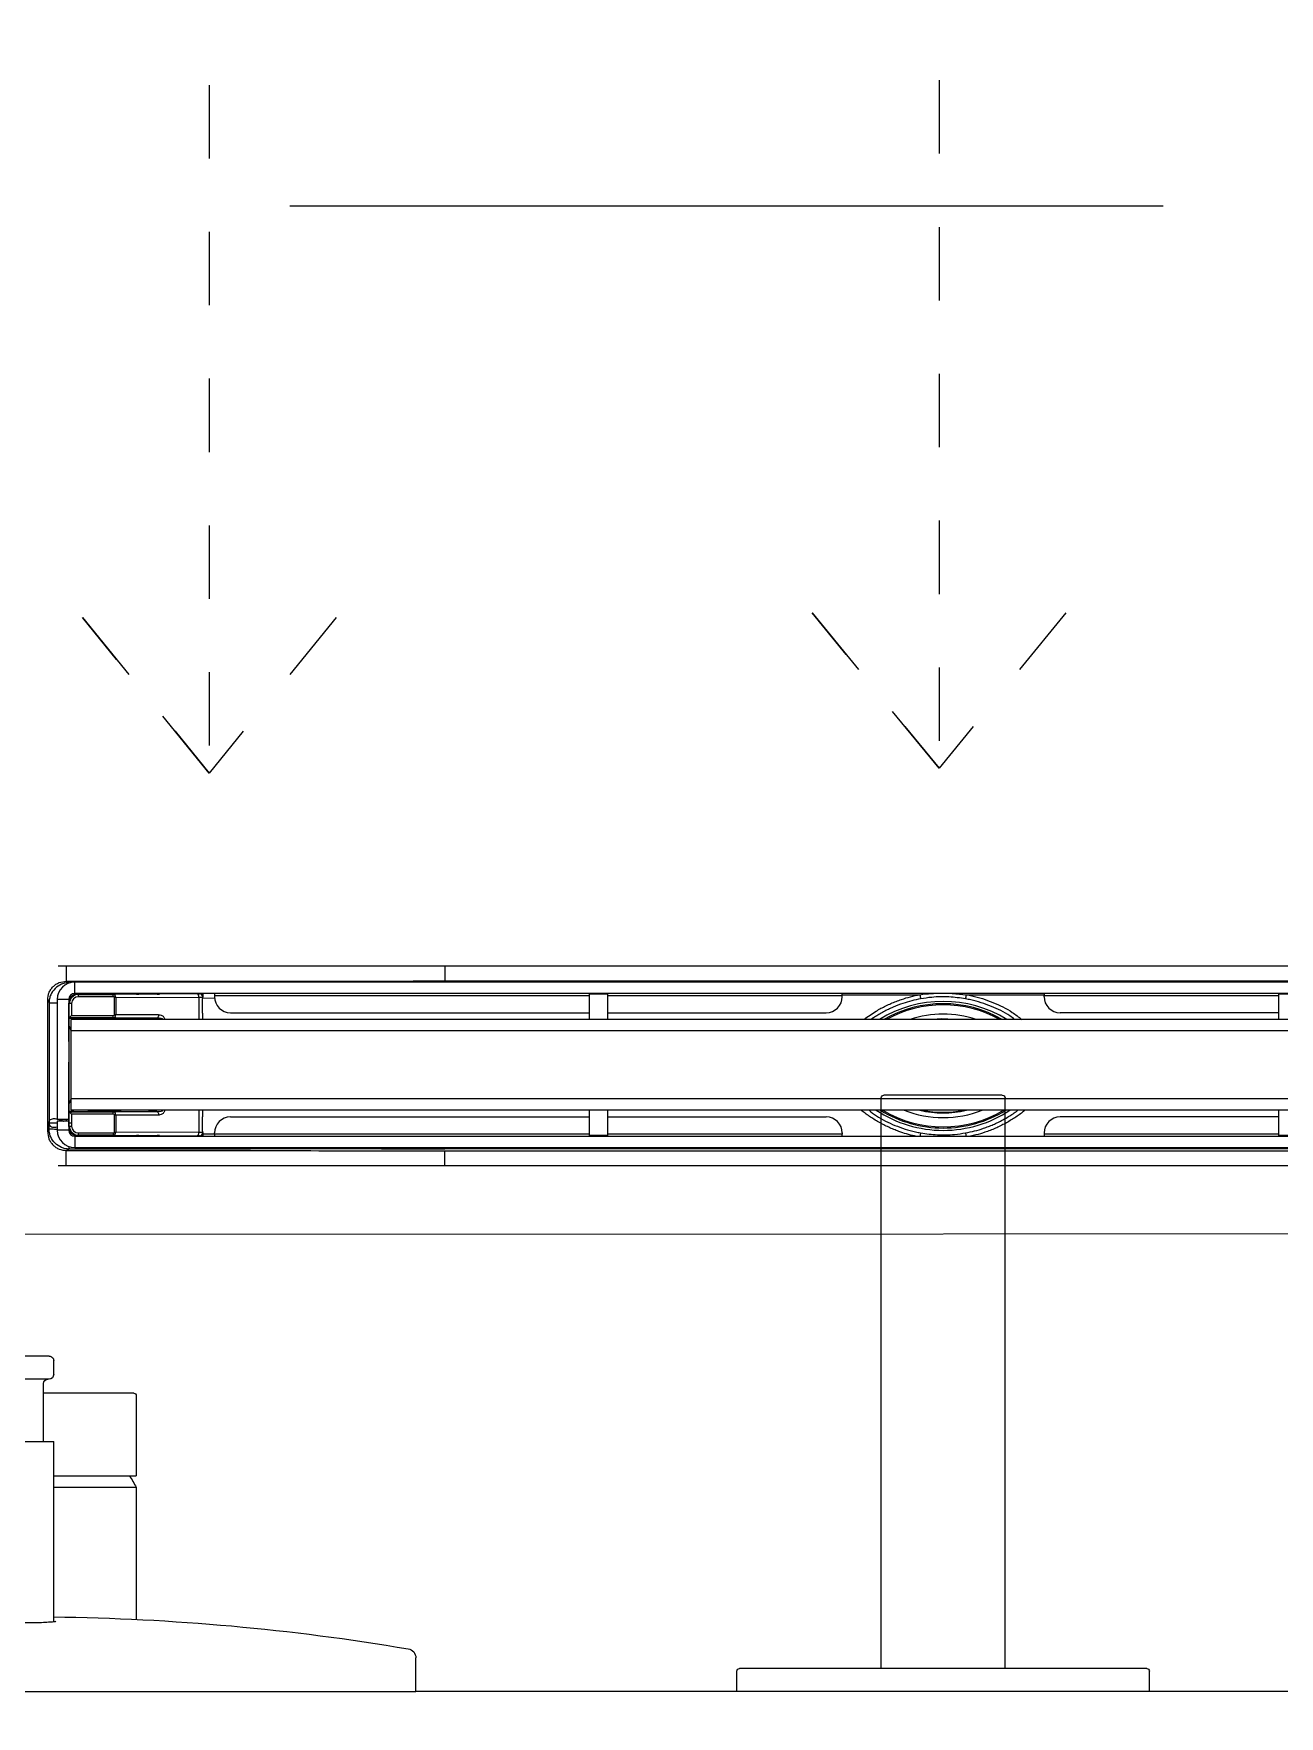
# Model space of a CAD drawing. Header units: millimetres. Extents: x 694231 to 734331, y 4486031 to 4541543.
# Drawn here: x 724835.96 to 724863.13, y 4488862.66 to 4488899.35 of the extents above; entities that cross this region are included whole.
import ezdxf

# ---------------------------------------------------------------- set-up
doc = ezdxf.new("R2010")
doc.units = ezdxf.units.MM
doc.set_wipeout_variables(frame=1)
doc.linetypes.add('022_ATASEHIR MODERN_ABL_TASIYICI_110-120$0$HIDDEN', pattern=[9.525, 6.35, -3.175])
doc.linetypes.add('AI-Linetype-22', pattern=[3.2004, 1.6002, -1.6002])
doc.layers.add('_P3_S_Duvar_Ç', color=7, linetype='Continuous', lineweight=30)
doc.layers.add('Deko_Vitrifiye', color=135, linetype='Continuous')
doc.layers.add('Deko_Zemin Seramik5', color=155, linetype='Continuous')

# ---------------------------------------------------------------- blocks, each defined once
blk = doc.blocks.new('A$C7972de8d')
at = {"linetype": 'Continuous'}
blk.add_wipeout([(983.72, 415), (991.03, 415), (991.59, 415.08), (992.01, 415.25), (992.33, 415.47), (992.57, 415.72), (992.74, 415.96), (992.88, 416.24), (992.98, 416.53), (993.55, 419.92), (994.38, 425.25), (994.97, 429.29), (995.91, 436.16), (997.1, 446.24), (997.99, 455.2), (999, 468.35), (999.42, 476), (1028.22, 476), (1030.72, 477.47), (1030.72, 476), (1048.22, 476), (1048.35, 476.02), (1048.43, 476.04), (1048.52, 476.1), (1048.58, 476.15), (1048.63, 476.21), (1048.67, 476.29), (1048.71, 476.38), (1048.72, 476.48), (1048.72, 476.58), (1048.72, 496.25), (1050.72, 496.25), (1050.91, 496.25), (1051.1, 496.21), (1051.21, 496.17), (1051.34, 496.11), (1051.42, 496.05), (1051.5, 495.98), (1051.59, 495.89), (1051.66, 495.79), (1051.7, 495.72), (1051.74, 495.65), (1051.77, 495.58), (1051.79, 495.5), (1051.81, 495.42), (1051.82, 495.34), (1051.82, 495.25), (1051.82, 495), (1051.84, 494.8), (1051.87, 494.7), (1051.92, 494.57), (1051.97, 494.48), (1052.03, 494.39), (1052.11, 494.29), (1052.25, 494.18), (1052.37, 494.11), (1052.51, 494.05), (1052.67, 494.01), (1052.89, 494), (1055.82, 494), (1055.94, 494.01), (1056.03, 494.02), (1056.09, 494.04), (1056.18, 494.07), (1056.26, 494.1), (1056.33, 494.14), (1056.44, 494.21), (1056.5, 494.27), (1056.58, 494.34), (1056.62, 494.4), (1056.68, 494.48), (1056.73, 494.59), (1056.77, 494.68), (1056.8, 494.77), (1056.81, 494.86), (1056.82, 495), (1056.82, 495.49), (1056.82, 497.21), (1056.82, 505), (1056.81, 505.15), (1056.79, 505.24), (1056.76, 505.34), (1056.73, 505.43), (1056.67, 505.53), (1056.59, 505.64), (1056.53, 505.71), (1056.46, 505.77), (1056.38, 505.83), (1056.33, 505.86), (1056.23, 505.91), (1056.12, 505.95), (1056.03, 505.98), (1055.91, 506), (1055.72, 506), (1055.53, 506), (1052.82, 506), (1052.75, 506), (1052.63, 505.98), (1052.52, 505.95), (1052.35, 505.88), (1052.22, 505.8), (1052.11, 505.71), (1052.04, 505.63), (1051.96, 505.51), (1051.9, 505.39), (1051.85, 505.24), (1051.83, 505.15), (1051.82, 505.05), (1051.82, 504.75), (1051.81, 504.57), (1051.76, 504.41), (1051.65, 504.2), (1051.53, 504.04), (1051.38, 503.92), (1051.2, 503.82), (1051.01, 503.77), (1050.89, 503.75), (1050.67, 503.75), (1048.72, 503.75), (1048.72, 523.5), (1048.72, 523.57), (1048.7, 523.66), (1048.66, 523.75), (1048.63, 523.79), (1048.6, 523.83), (1048.58, 523.85), (1048.5, 523.92), (1048.41, 523.96), (1048.38, 523.97), (1048.32, 523.99), (1048.22, 524), (1048.12, 524), (1030.72, 524), (1030.72, 522.53), (1028.22, 524), (999.42, 524), (999.16, 528.98), (998.84, 533.99), (998.29, 541.34), (997.6, 548.94), (996.47, 559.32), (995.57, 566.42), (994.63, 573.1), (993.74, 578.84), (993.01, 583.33), (992.84, 583.86), (992.57, 584.28), (992.33, 584.53), (991.91, 584.8), (991.34, 584.98), (991.03, 585), (983.72, 585)], dxfattribs=at).dxf.layer = 'Deko_Vitrifiye'
at = {"layer": 'Deko_Vitrifiye', "linetype": 'Continuous'}
for p, q in [((983.72, 415), (983.72, 585)), ((983.72, 585), (991.03, 585)), ((1028.22, 524), (999.33, 524)), ((1028.22, 506), (1028.22, 524)), ((1048.22, 524), (1030.72, 524)), ((1030.72, 506), (1030.72, 524)), ((1048.72, 523.5), (1048.72, 503.75)), ((998.95, 506), (1038.22, 506)), ((1038.22, 494), (1038.22, 506)), ((1038.22, 503.75), (1050.82, 503.75)), ((1051.82, 505), (1051.82, 495)), ((1052.82, 506), (1055.82, 506)), ((1056.82, 505), (1056.82, 495)), ((1038.22, 496.25), (1050.82, 496.25)), ((1048.72, 496.25), (1048.72, 476.5)), ((998.95, 494), (1038.22, 494)), ((1028.22, 494), (1028.22, 476)), ((1030.72, 494), (1030.72, 476)), ((1052.82, 494), (1055.82, 494)), ((1028.22, 476), (999.33, 476)), ((1048.22, 476), (1030.72, 476)), ((983.72, 415), (991.03, 415))]:
    blk.add_line(p, q, dxfattribs=at)
for points in [[(998.73, 500), (998.73, 500.18), (998.74, 500.75), (998.74, 501.31), (998.75, 501.85), (998.76, 502.37), (998.77, 502.86), (998.78, 503.32), (998.8, 503.76), (998.82, 504.16), (998.84, 504.54), (998.86, 504.88), (998.88, 505.19), (998.9, 505.47), (998.92, 505.71), (998.94, 505.93), (998.96, 506.11), (998.98, 506.25), (999, 506.37), (999.02, 506.45), (999.02, 506.46)], [(999.03, 493.51), (999.03, 493.52), (999.02, 493.56), (999, 493.64), (998.98, 493.75), (998.96, 493.9), (998.94, 494.09), (998.92, 494.3), (998.9, 494.55), (998.87, 494.83), (998.85, 495.14), (998.84, 495.48), (998.82, 495.85), (998.8, 496.25), (998.78, 496.68), (998.77, 497.14), (998.76, 497.62), (998.75, 498.13), (998.74, 498.67), (998.74, 499.22), (998.73, 499.79), (998.73, 500)]]:
    blk.add_lwpolyline(points, dxfattribs=at)
for centre, radius, start, end in [((991.03, 583), 2, 9.5941, 90), ((500, 500), 500, 0.6879, 9.5941), ((1015.76, 499.93), 27.1, 56.4313, 62.6265), ((1048.22, 523.5), 0.5, 0, 90), ((1050.82, 504.75), 1, 270, 0), ((1052.82, 505), 1, 90, 180), ((1055.82, 505), 1, 0, 90), ((1050.82, 495.25), 1, 0, 90), ((500, 500), 500, 350.4059, 359.3121), ((1052.82, 495), 1, 180, 270), ((1055.82, 495), 1, 270, 0), ((1015.76, 500.07), 27.1, 297.3735, 303.5687), ((1048.22, 476.5), 0.5, 270, 0), ((991.03, 417), 2, 270, 350.4059)]:
    blk.add_arc(centre, radius, start, end, dxfattribs=at)
blk = doc.blocks.new('A$C29e923fa')
at = {"layer": 'Deko_Vitrifiye', "linetype": 'Continuous'}
for p, q in [((0, 90), (0, 0)), ((0, 90), (4.4, 90)), ((5, 89.4), (5, 0.6)), ((5, 58.5), (129.4, 58.5)), ((130, 57.9), (130, 32.1)), ((5, 31.5), (129.4, 31.5)), ((0, 0), (4.4, 0))]:
    blk.add_line(p, q, dxfattribs=at)
for centre, start, end in [((4.4, 89.4), 0, 90), ((129.4, 57.9), 0, 90), ((129.4, 32.1), 270, 0), ((4.4, 0.6), 270, 0)]:
    blk.add_arc(centre, 0.6, start, end, dxfattribs=at)

msp = doc.modelspace()

# ---------------------------------------------------------------- linework, layer by layer
at = {"layer": 'Deko_Zemin Seramik5'}
for p, q in [((724875.098, 4488879.017), (724836.498, 4488879.017)), ((724836.74, 4488878.662), (724836.672, 4488878.69)), ((724836.856, 4488878.424), (724836.856, 4488878.674)), ((724874.741, 4488878.674), (724836.856, 4488878.674)), ((724874.741, 4488878.424), (724836.856, 4488878.424)), ((724838.077, 4488878.424), (724838.077, 4488878.416)), ((724838.206, 4488878.424), (724838.206, 4488878.412)), ((724838.207, 4488878.411), (724838.207, 4488878.424)), ((724838.257, 4488878.424), (724838.257, 4488878.41)), ((724838.656, 4488878.41), (724838.656, 4488878.424)), ((724838.706, 4488878.424), (724838.706, 4488878.411)), ((724838.707, 4488878.412), (724838.707, 4488878.424)), ((724838.837, 4488878.416), (724838.837, 4488878.424)), ((724839.648, 4488878.424), (724839.648, 4488878.346)), ((724839.906, 4488878.424), (724839.906, 4488878.379)), ((724844.93, 4488878.697), (724866.666, 4488878.697)), ((724848.111, 4488878.424), (724848.111, 4488878.41)), ((724848.451, 4488878.41), (724848.451, 4488878.424)), ((724853.599, 4488878.379), (724853.599, 4488878.424)), ((724855.992, 4488878.424), (724856.307, 4488878.398)), ((724857.999, 4488878.424), (724857.999, 4488878.379)), ((724836.268, 4488875.408), (724836.268, 4488878.286)), ((724836.268, 4488878.286), (724836.296, 4488878.218)), ((724836.296, 4488878.218), (724836.299, 4488875.613)), ((724836.726, 4488878.294), (724836.476, 4488878.294)), ((724836.476, 4488878.294), (724836.476, 4488875.679)), ((724836.726, 4488878.294), (724836.726, 4488875.679)), ((724836.726, 4488878.217), (724836.739, 4488878.204)), ((724836.726, 4488877.749), (724836.726, 4488878.217)), ((724836.789, 4488878.204), (724836.739, 4488878.204)), ((724836.739, 4488877.893), (724836.739, 4488878.204)), ((724836.789, 4488878.204), (724836.789, 4488877.943)), ((724836.939, 4488878.404), (724836.926, 4488878.416)), ((724838.077, 4488878.416), (724836.926, 4488878.416)), ((724836.939, 4488878.354), (724836.939, 4488878.404)), ((724836.939, 4488878.404), (724837.692, 4488878.404)), ((724837.692, 4488878.354), (724836.939, 4488878.354)), ((724839.525, 4488878.415), (724837.692, 4488878.404)), ((724837.692, 4488878.354), (724837.692, 4488878.404)), ((724837.755, 4488878.334), (724837.725, 4488878.334)), ((724837.725, 4488877.962), (724837.725, 4488878.334)), ((724837.755, 4488878.334), (724839.566, 4488878.345)), ((724837.755, 4488878.334), (724837.755, 4488877.962)), ((724838.206, 4488878.419), (724838.077, 4488878.419)), ((724838.206, 4488878.412), (724838.207, 4488878.411)), ((724838.656, 4488878.41), (724838.257, 4488878.41)), ((724838.707, 4488878.411), (724838.706, 4488878.411)), ((724838.837, 4488878.419), (724838.707, 4488878.419)), ((724838.707, 4488878.412), (724838.707, 4488878.411)), ((724839.578, 4488878.416), (724838.837, 4488878.416)), ((724839.533, 4488878.414), (724839.525, 4488878.415)), ((724839.54, 4488878.41), (724839.533, 4488878.414)), ((724839.547, 4488878.403), (724839.54, 4488878.41)), ((724839.554, 4488878.395), (724839.547, 4488878.403)), ((724839.559, 4488878.384), (724839.554, 4488878.395)), ((724839.562, 4488878.372), (724839.559, 4488878.384)), ((724839.565, 4488878.359), (724839.562, 4488878.372)), ((724839.566, 4488878.345), (724839.565, 4488878.359)), ((724839.566, 4488878.345), (724839.566, 4488877.859)), ((724839.578, 4488878.416), (724839.578, 4488878.416)), ((724839.643, 4488877.999), (724839.643, 4488878.316)), ((724839.648, 4488878.316), (724839.648, 4488878.346)), ((724839.648, 4488878.346), (724839.648, 4488878.346)), ((724839.648, 4488878.326), (724839.911, 4488878.33)), ((724839.906, 4488878.379), (724839.906, 4488878.355)), ((724839.906, 4488878.379), (724848.081, 4488878.379)), ((724848.081, 4488878.41), (724848.081, 4488877.859)), ((724848.481, 4488878.41), (724848.081, 4488878.41)), ((724848.481, 4488877.859), (724848.481, 4488878.41)), ((724848.481, 4488878.379), (724853.599, 4488878.379)), ((724853.599, 4488878.398), (724855.289, 4488878.398)), ((724853.599, 4488878.355), (724853.599, 4488878.379)), ((724856.307, 4488878.398), (724857.999, 4488878.398)), ((724857.999, 4488878.355), (724857.999, 4488878.379)), ((724857.999, 4488878.379), (724863.116, 4488878.379)), ((724863.116, 4488878.41), (724863.116, 4488877.859)), ((724863.516, 4488878.41), (724863.116, 4488878.41)), ((724836.73, 4488877.745), (724836.726, 4488877.749)), ((724836.726, 4488877.749), (724836.726, 4488877.749)), ((724836.731, 4488877.743), (724836.73, 4488877.745)), ((724836.731, 4488877.376), (724836.731, 4488877.743)), ((724836.733, 4488877.887), (724836.739, 4488877.893)), ((724837.149, 4488877.887), (724836.733, 4488877.887)), ((724836.733, 4488877.713), (724836.733, 4488877.885)), ((724836.733, 4488877.885), (724836.821, 4488877.885)), ((724836.733, 4488877.713), (724836.733, 4488877.713)), ((724836.733, 4488877.326), (724836.733, 4488877.713)), ((724836.733, 4488877.713), (724836.781, 4488877.603)), ((724836.733, 4488877.713), (724836.781, 4488877.602)), ((724836.789, 4488877.943), (724836.739, 4488877.893)), ((724837.692, 4488877.893), (724836.739, 4488877.893)), ((724874.816, 4488877.859), (724836.781, 4488877.859)), ((724836.781, 4488877.609), (724836.781, 4488877.859)), ((724836.789, 4488877.943), (724837.692, 4488877.943)), ((724836.821, 4488877.885), (724836.832, 4488877.859)), ((724837.149, 4488877.887), (724837.154, 4488877.891)), ((724837.149, 4488877.867), (724837.266, 4488877.867)), ((724837.154, 4488877.891), (724837.254, 4488877.891)), ((724837.254, 4488877.891), (724837.255, 4488877.892)), ((724837.254, 4488877.891), (724837.254, 4488877.885)), ((724837.254, 4488877.891), (724837.254, 4488877.885)), ((724837.254, 4488877.885), (724837.255, 4488877.885)), ((724837.255, 4488877.892), (724837.255, 4488877.885)), ((724837.255, 4488877.885), (724837.305, 4488877.885)), ((724837.275, 4488877.865), (724837.274, 4488877.865)), ((724837.305, 4488877.865), (724837.275, 4488877.865)), ((724837.305, 4488877.893), (724837.699, 4488877.893)), ((724837.305, 4488877.893), (724837.305, 4488877.885)), ((724837.305, 4488877.885), (724837.704, 4488877.885)), ((724837.305, 4488877.885), (724837.305, 4488877.865)), ((724837.704, 4488877.865), (724837.305, 4488877.865)), ((724837.692, 4488877.893), (724837.692, 4488877.943)), ((724837.692, 4488877.893), (724837.699, 4488877.893)), ((724837.704, 4488877.893), (724837.704, 4488877.885)), ((724837.704, 4488877.885), (724837.754, 4488877.885)), ((724837.704, 4488877.865), (724837.704, 4488877.885)), ((724837.734, 4488877.865), (724837.704, 4488877.865)), ((724837.755, 4488877.962), (724837.725, 4488877.962)), ((724837.735, 4488877.865), (724837.734, 4488877.865)), ((724837.743, 4488877.867), (724837.865, 4488877.867)), ((724837.753, 4488877.892), (724838.643, 4488877.887)), ((724837.754, 4488877.892), (724837.754, 4488877.885)), ((724837.754, 4488877.892), (724837.755, 4488877.891)), ((724837.754, 4488877.885), (724837.755, 4488877.885)), ((724838.684, 4488877.957), (724837.755, 4488877.962)), ((724837.755, 4488877.885), (724837.755, 4488877.891)), ((724837.755, 4488877.891), (724837.859, 4488877.891)), ((724837.755, 4488877.891), (724837.755, 4488877.885)), ((724837.859, 4488877.891), (724837.864, 4488877.887)), ((724838.643, 4488877.887), (724837.864, 4488877.887)), ((724838.471, 4488877.859), (724838.481, 4488877.885)), ((724838.481, 4488877.885), (724838.643, 4488877.885)), ((724838.633, 4488877.859), (724838.643, 4488877.885)), ((724838.651, 4488877.888), (724838.643, 4488877.887)), ((724838.659, 4488877.892), (724838.651, 4488877.888)), ((724838.666, 4488877.899), (724838.659, 4488877.892)), ((724838.672, 4488877.907), (724838.666, 4488877.899)), ((724838.677, 4488877.918), (724838.672, 4488877.907)), ((724838.681, 4488877.93), (724838.677, 4488877.918)), ((724838.684, 4488877.943), (724838.681, 4488877.93)), ((724838.684, 4488877.957), (724838.684, 4488877.943)), ((724839.648, 4488877.859), (724839.648, 4488877.999)), ((724840.256, 4488878.006), (724848.081, 4488878.006)), ((724848.481, 4488878.006), (724853.249, 4488878.006)), ((724855.771, 4488877.872), (724855.558, 4488877.859)), ((724856.039, 4488877.859), (724855.771, 4488877.872)), ((724863.116, 4488878.006), (724858.349, 4488878.006)), ((724836.732, 4488877.376), (724836.726, 4488877.376)), ((724836.726, 4488877.326), (724836.733, 4488877.326)), ((724874.816, 4488877.609), (724836.781, 4488877.609)), ((724836.781, 4488876.129), (724836.781, 4488877.609)), ((724836.728, 4488876.926), (724836.726, 4488876.926)), ((724836.726, 4488876.876), (724836.727, 4488876.876)), ((724836.727, 4488876.862), (724836.726, 4488876.862)), ((724836.726, 4488876.812), (724836.728, 4488876.812)), ((724836.728, 4488875.824), (724836.728, 4488876.926)), ((724836.728, 4488876.812), (724836.728, 4488875.424)), ((724836.733, 4488876.412), (724836.726, 4488876.412)), ((724836.726, 4488876.362), (724836.732, 4488876.362)), ((724836.731, 4488875.995), (724836.731, 4488876.362)), ((724836.733, 4488876.025), (724836.733, 4488876.412)), ((724836.726, 4488875.989), (724836.73, 4488875.993)), ((724836.726, 4488875.522), (724836.726, 4488875.989)), ((724836.726, 4488875.989), (724836.726, 4488875.989)), ((724836.73, 4488875.993), (724836.731, 4488875.995)), ((724836.781, 4488876.136), (724836.733, 4488876.025)), ((724836.781, 4488876.135), (724836.733, 4488876.025)), ((724836.733, 4488876.025), (724836.733, 4488876.025)), ((724836.733, 4488875.853), (724836.733, 4488876.025)), ((724836.821, 4488875.853), (724836.733, 4488875.853)), ((724874.816, 4488876.129), (724836.781, 4488876.129)), ((724836.781, 4488875.879), (724836.781, 4488876.129)), ((724874.816, 4488875.879), (724836.781, 4488875.879)), ((724836.832, 4488875.879), (724836.821, 4488875.853)), ((724837.266, 4488875.871), (724837.149, 4488875.871)), ((724837.274, 4488875.873), (724837.275, 4488875.873)), ((724837.275, 4488875.873), (724837.305, 4488875.873)), ((724837.305, 4488875.853), (724837.305, 4488875.873)), ((724837.305, 4488875.873), (724837.704, 4488875.873)), ((724837.704, 4488875.853), (724837.704, 4488875.873)), ((724837.704, 4488875.873), (724837.734, 4488875.873)), ((724837.734, 4488875.873), (724837.735, 4488875.873)), ((724837.865, 4488875.871), (724837.743, 4488875.871)), ((724838.481, 4488875.853), (724838.471, 4488875.879)), ((724838.643, 4488875.853), (724838.481, 4488875.853)), ((724838.643, 4488875.853), (724838.633, 4488875.879)), ((724839.566, 4488875.879), (724839.566, 4488875.393)), ((724839.648, 4488875.739), (724839.648, 4488875.879)), ((724848.081, 4488875.879), (724848.081, 4488875.329)), ((724848.481, 4488875.329), (724848.481, 4488875.879)), ((724856.227, 4488875.868), (724856.233, 4488875.879)), ((724856.274, 4488875.878), (724856.227, 4488875.868)), ((724856.279, 4488875.879), (724856.274, 4488875.878)), ((724863.116, 4488875.879), (724863.116, 4488875.329)), ((724836.296, 4488875.476), (724836.299, 4488875.591)), ((724836.299, 4488875.613), (724836.299, 4488875.602)), ((724836.299, 4488875.591), (724836.299, 4488875.602)), ((724836.726, 4488875.679), (724836.476, 4488875.679)), ((724836.726, 4488875.639), (724836.476, 4488875.639)), ((724836.476, 4488875.639), (724836.476, 4488875.444)), ((724836.674, 4488875.639), (724836.674, 4488875.679)), ((724836.726, 4488875.824), (724836.728, 4488875.824)), ((724836.726, 4488875.639), (724836.726, 4488875.444)), ((724836.726, 4488875.602), (724836.781, 4488875.602)), ((724836.739, 4488875.534), (724836.726, 4488875.522)), ((724836.739, 4488875.845), (724836.733, 4488875.851)), ((724836.733, 4488875.851), (724837.149, 4488875.851)), ((724836.739, 4488875.845), (724837.692, 4488875.845)), ((724836.739, 4488875.845), (724836.789, 4488875.795)), ((724836.739, 4488875.534), (724836.739, 4488875.845)), ((724836.739, 4488875.534), (724836.789, 4488875.534)), ((724836.789, 4488875.795), (724836.789, 4488875.534)), ((724837.692, 4488875.795), (724836.789, 4488875.795)), ((724837.154, 4488875.847), (724837.149, 4488875.851)), ((724837.254, 4488875.847), (724837.154, 4488875.847)), ((724837.254, 4488875.853), (724837.254, 4488875.847)), ((724837.255, 4488875.853), (724837.254, 4488875.853)), ((724837.254, 4488875.853), (724837.254, 4488875.847)), ((724837.255, 4488875.846), (724837.254, 4488875.847)), ((724837.255, 4488875.853), (724837.255, 4488875.846)), ((724837.305, 4488875.853), (724837.255, 4488875.853)), ((724837.305, 4488875.853), (724837.305, 4488875.845)), ((724837.704, 4488875.853), (724837.305, 4488875.853)), ((724837.699, 4488875.845), (724837.305, 4488875.845)), ((724837.692, 4488875.795), (724837.692, 4488875.845)), ((724837.699, 4488875.845), (724837.692, 4488875.845)), ((724837.704, 4488875.853), (724837.704, 4488875.845)), ((724837.754, 4488875.853), (724837.704, 4488875.853)), ((724837.725, 4488875.404), (724837.725, 4488875.776)), ((724837.725, 4488875.776), (724837.755, 4488875.776)), ((724838.643, 4488875.851), (724837.753, 4488875.846)), ((724837.754, 4488875.853), (724837.754, 4488875.846)), ((724837.755, 4488875.853), (724837.754, 4488875.853)), ((724837.755, 4488875.847), (724837.754, 4488875.846)), ((724837.755, 4488875.847), (724837.755, 4488875.853)), ((724837.755, 4488875.853), (724837.755, 4488875.847)), ((724837.859, 4488875.847), (724837.755, 4488875.847)), ((724837.755, 4488875.776), (724838.684, 4488875.781)), ((724837.755, 4488875.776), (724837.755, 4488875.404)), ((724837.864, 4488875.851), (724837.859, 4488875.847)), ((724837.864, 4488875.851), (724838.643, 4488875.851)), ((724838.643, 4488875.851), (724838.651, 4488875.85)), ((724838.651, 4488875.85), (724838.659, 4488875.846)), ((724838.659, 4488875.846), (724838.666, 4488875.839)), ((724838.666, 4488875.839), (724838.672, 4488875.831)), ((724838.672, 4488875.831), (724838.677, 4488875.82)), ((724838.677, 4488875.82), (724838.681, 4488875.808)), ((724838.681, 4488875.808), (724838.684, 4488875.795)), ((724838.684, 4488875.795), (724838.684, 4488875.781)), ((724839.643, 4488875.424), (724839.643, 4488875.739)), ((724840.256, 4488875.732), (724848.081, 4488875.732)), ((724848.481, 4488875.732), (724853.249, 4488875.732)), ((724863.116, 4488875.732), (724858.349, 4488875.732)), ((724836.268, 4488875.408), (724836.296, 4488875.476)), ((724836.726, 4488875.444), (724836.476, 4488875.444)), ((724836.728, 4488875.424), (724836.726, 4488875.424)), ((724836.856, 4488875.314), (724836.856, 4488875.064)), ((724836.856, 4488875.314), (724874.741, 4488875.314)), ((724836.926, 4488875.322), (724836.939, 4488875.334)), ((724836.926, 4488875.322), (724838.077, 4488875.322)), ((724836.939, 4488875.384), (724837.692, 4488875.384)), ((724836.939, 4488875.334), (724836.939, 4488875.384)), ((724837.692, 4488875.334), (724836.939, 4488875.334)), ((724837.692, 4488875.384), (724837.692, 4488875.334)), ((724837.692, 4488875.334), (724839.525, 4488875.323)), ((724837.725, 4488875.404), (724837.755, 4488875.404)), ((724839.566, 4488875.393), (724837.755, 4488875.404)), ((724838.077, 4488875.322), (724838.077, 4488875.314)), ((724838.077, 4488875.319), (724838.206, 4488875.319)), ((724838.207, 4488875.327), (724838.206, 4488875.326)), ((724838.206, 4488875.326), (724838.206, 4488875.314)), ((724838.207, 4488875.314), (724838.207, 4488875.327)), ((724838.257, 4488875.328), (724838.656, 4488875.328)), ((724838.257, 4488875.328), (724838.257, 4488875.314)), ((724838.656, 4488875.314), (724838.656, 4488875.328)), ((724838.706, 4488875.327), (724838.707, 4488875.327)), ((724838.706, 4488875.327), (724838.706, 4488875.314)), ((724838.707, 4488875.327), (724838.707, 4488875.326)), ((724838.707, 4488875.314), (724838.707, 4488875.326)), ((724838.707, 4488875.319), (724838.837, 4488875.319)), ((724838.837, 4488875.322), (724839.578, 4488875.322)), ((724838.837, 4488875.314), (724838.837, 4488875.322)), ((724839.525, 4488875.323), (724839.533, 4488875.324)), ((724839.533, 4488875.324), (724839.54, 4488875.328)), ((724839.54, 4488875.328), (724839.547, 4488875.335)), ((724839.547, 4488875.335), (724839.554, 4488875.343)), ((724839.554, 4488875.343), (724839.559, 4488875.354)), ((724839.559, 4488875.354), (724839.562, 4488875.366)), ((724839.562, 4488875.366), (724839.565, 4488875.379)), ((724839.565, 4488875.379), (724839.566, 4488875.393)), ((724839.578, 4488875.322), (724839.578, 4488875.322)), ((724839.648, 4488875.392), (724839.648, 4488875.423)), ((724839.648, 4488875.392), (724839.648, 4488875.392)), ((724839.648, 4488875.392), (724839.648, 4488875.314)), ((724839.648, 4488875.367), (724839.906, 4488875.364)), ((724839.906, 4488875.359), (724839.906, 4488875.383)), ((724839.906, 4488875.359), (724839.906, 4488875.314)), ((724848.081, 4488875.359), (724839.906, 4488875.359)), ((724848.481, 4488875.329), (724848.081, 4488875.329)), ((724848.111, 4488875.329), (724848.111, 4488875.314)), ((724848.451, 4488875.314), (724848.451, 4488875.329)), ((724853.599, 4488875.359), (724848.481, 4488875.359)), ((724853.599, 4488875.383), (724853.599, 4488875.359)), ((724853.599, 4488875.314), (724853.599, 4488875.359)), ((724857.999, 4488875.383), (724857.999, 4488875.359)), ((724857.999, 4488875.359), (724857.999, 4488875.314)), ((724863.116, 4488875.359), (724857.999, 4488875.359)), ((724863.516, 4488875.329), (724863.116, 4488875.329)), ((724836.74, 4488875.032), (724836.672, 4488875.003)), ((724836.856, 4488875.064), (724874.741, 4488875.064)), ((724844.93, 4488874.996), (724866.666, 4488874.996)), ((724836.498, 4488874.676), (724875.098, 4488874.676))]:
    msp.add_line(p, q, dxfattribs=at)
msp.add_lwpolyline([(724895.798, 4489020.596), (724895.798, 4488863.208), (724815.799, 4488863.208), (724815.799, 4489045.596)], dxfattribs=at)
msp.add_lwpolyline([(724885.798, 4489020.596), (724885.798, 4488875.184, -0.414145), (724883.798, 4488873.184), (724827.798, 4488873.169, -0.414282), (724825.798, 4488875.169), (724825.798, 4489020.596)], format="xyb", close=True, dxfattribs=at)
at = {"layer": 'Deko_Zemin Seramik5', "linetype": 'AI-Linetype-22'}
for points in [[(724855.708, 4488898.335), (724855.708, 4488883.335), (724852.941, 4488886.726)], [(724839.791, 4488898.23), (724839.791, 4488883.23), (724837.024, 4488886.62)], [(724837.024, 4488886.62), (724839.791, 4488883.23)], [(724842.558, 4488886.62), (724839.791, 4488883.23)], [(724852.941, 4488886.726), (724855.708, 4488883.335)], [(724858.475, 4488886.726), (724855.708, 4488883.335)]]:
    msp.add_lwpolyline(points, dxfattribs=at)
at = {"layer": 'Deko_Zemin Seramik5'}
for centre, radius, start, end in [((724836.856, 4488878.294), 0.38, 90, 180), ((724836.856, 4488878.294), 0.13, 90, 180), ((724839.578, 4488878.346), 0.07, 0.0011, 90.0011), ((724840.255, 4488878.355), 0.349, 180.1094, 270.109), ((724853.249, 4488878.355), 0.349, 269.891, 359.8906), ((724855.798, 4488875.602), 2.65, 58.4105, 121.5895), ((724855.798, 4488875.602), 2.6, 60.2506, 119.7494), ((724855.798, 4488875.602), 2.575, 61.2389, 118.7611), ((724856.855, 4488878.66), 1.587, 189.4951, 192.8248), ((724854.741, 4488878.66), 1.587, 347.1752, 350.5049), ((724858.348, 4488878.355), 0.349, 180.1094, 270.109), ((724837.274, 4488877.885), 0.02, 179.9989, 269.9989), ((724837.275, 4488877.885), 0.02, 179.9989, 269.9989), ((724837.734, 4488877.885), 0.02, 270.0011, 0.0011), ((724837.735, 4488877.885), 0.02, 270.0011, 0.0011), ((724855.798, 4488875.602), 2.37, 72.26, 107.74), ((724837.274, 4488875.853), 0.02, 90.0011, 180.0011), ((724837.275, 4488875.853), 0.02, 90.0011, 180.0011), ((724837.734, 4488875.853), 0.02, 359.9989, 89.9989), ((724837.735, 4488875.853), 0.02, 359.9989, 89.9989), ((724855.798, 4488878.091), 2.65, 236.6126, 270), ((724855.798, 4488878.091), 2.6, 238.3235, 270), ((724855.798, 4488878.091), 2.575, 239.2368, 300.7632), ((724855.798, 4488878.091), 2.37, 249.0038, 290.9962), ((724855.798, 4488878.091), 2.27, 257.0856, 282.9144), ((724855.798, 4488878.091), 2.256, 258.7522, 281.1216), ((724855.798, 4488878.091), 2.65, 270, 303.3874), ((724855.798, 4488878.091), 2.6, 270, 301.6765), ((724840.255, 4488875.383), 0.349, 89.891, 179.8906), ((724853.249, 4488875.383), 0.349, 0.1094, 90.109), ((724858.348, 4488875.383), 0.349, 89.891, 179.8906), ((724836.856, 4488875.444), 0.38, 180, 270), ((724836.856, 4488875.444), 0.13, 180, 270), ((724839.578, 4488875.392), 0.07, 269.9989, 359.9989), ((724856.265, 4488875.156), 0.985, 166.5189, 170.7824), ((724855.331, 4488875.156), 0.985, 9.2176, 13.4811)]:
    msp.add_arc(centre, radius, start, end, dxfattribs=at)
for centre, major_axis, ratio, start_param, end_param in [((724836.926, 4488878.216), (0.141, -0.141), 0.999924, 2.356233, 3.926953), ((724836.939, 4488878.204), (-0.141, 0.141), 0.999962, 5.497825, 7.068545), ((724836.939, 4488878.204), (0.106, -0.106), 0.999924, 2.356233, 3.926953), ((724837.691, 4488878.334), (0.0004, -0.07), 0.905934, 1.56707, 3.130806), ((724837.691, 4488878.334), (0.034, 0.0002), 0.587778, 6.279459, 7.843195), ((724838.257, 4488878.411), (-0.05, 0), 0.008727, 0.008727, 1.570796), ((724838.656, 4488878.411), (-0.05, 0), 0.008727, 1.570805, 3.132866), ((724839.448, 4488878.416), (-0.13, 0), 0.008727, 2.199115, 3.141593), ((724839.448, 4488878.346), (-0.2, 0), 0.005672, 2.199115, 3.141593), ((724839.578, 4488878.346), (0, -0.07), 0.999962, 1.570796, 3.141593), ((724839.448, 4488878.316), (-0.2, 0), 0.003491, 2.916668, 3.141593), ((724836.733, 4488877.857), (0, -0.03), 0.008727, 3.150319, 3.456411), ((724836.833, 4488877.857), (0.0131, -0.03), 0.008001, 1.567311, 2.823289), ((724837.149, 4488877.857), (0, -0.03), 0.008727, 3.150319, 4.712389), ((724837.305, 4488877.892), (-0.05, 0), 0.008727, 4.712389, 6.274459), ((724837.691, 4488877.963), (-0.034, 0.0002), 0.587778, 1.581583, 3.145319), ((724837.691, 4488877.963), (-0.0004, -0.07), 0.905934, 0.010787, 1.574523), ((724837.698, 4488877.963), (-0.119, 0.001), 0.587778, 1.581583, 1.62254), ((724837.704, 4488877.892), (-0.05, 0), 0.008727, 3.150319, 3.363915), ((724837.864, 4488877.857), (0, -0.03), 0.008727, 1.570796, 3.132866), ((724838.47, 4488877.857), (-0.0125, -0.03), 0.00806, 3.459756, 4.715734), ((724838.631, 4488877.857), (-0.0125, -0.03), 0.00806, 1.574141, 2.830119), ((724838.642, 4488877.857), (-0.138, 0), 0.217963, 3.141593, 4.703662), ((724839.448, 4488877.999), (-0.2, 0), 0.003491, 3.141593, 3.366518), ((724836.732, 4488877.326), (0, -0.05), 0.008727, 1.570796, 3.141593), ((724836.732, 4488876.412), (0, -0.05), 0.008727, 0, 1.570796), ((724836.733, 4488875.881), (0, -0.03), 0.008727, 5.968367, 6.274459), ((724836.833, 4488875.881), (-0.0131, -0.03), 0.008001, 0.318304, 1.574282), ((724837.149, 4488875.881), (0, -0.03), 0.008727, 4.712389, 6.274459), ((724837.864, 4488875.881), (0, -0.03), 0.008727, 0.008727, 1.570796), ((724838.47, 4488875.881), (0.0125, -0.03), 0.00806, 4.709044, 5.965022), ((724838.631, 4488875.881), (0.0125, -0.03), 0.00806, 0.311474, 1.567451), ((724838.642, 4488875.881), (-0.138, 0), 0.217963, 1.579523, 3.141593), ((724836.726, 4488875.724), (0.1, 0), 0.999962, 0.988457, 1.570796), ((724836.926, 4488875.522), (0.141, 0.141), 0.999924, 2.356233, 3.926953), ((724836.728, 4488875.724), (0.1, 0), 0.999962, 1.010172, 1.570796), ((724836.939, 4488875.534), (-0.141, -0.141), 0.999962, 5.497825, 7.068545), ((724836.939, 4488875.534), (0.106, 0.106), 0.999924, 2.356233, 3.926953), ((724837.305, 4488875.846), (-0.05, 0), 0.008727, 0.008727, 1.570796), ((724837.691, 4488875.775), (0.0004, -0.07), 0.905934, 1.56707, 3.130806), ((724837.691, 4488875.775), (-0.034, -0.0002), 0.587778, 3.137866, 4.701602), ((724837.698, 4488875.775), (-0.119, -0.001), 0.587778, 4.660645, 4.701602), ((724837.704, 4488875.846), (-0.05, 0), 0.008727, 2.91927, 3.132866), ((724839.448, 4488875.739), (-0.2, 0), 0.003491, 2.916668, 3.141593), ((724836.726, 4488875.524), (0.1, 0), 0.999962, 4.712389, 5.294728), ((724836.728, 4488875.524), (0.1, 0), 0.999962, 4.712389, 5.273014), ((724837.691, 4488875.404), (0.034, -0.0002), 0.587778, 4.723176, 6.286912), ((724837.691, 4488875.404), (-0.0004, -0.07), 0.905934, 0.010787, 1.574523), ((724838.257, 4488875.327), (-0.05, 0), 0.008727, 4.712389, 6.274459), ((724838.656, 4488875.327), (-0.05, 0), 0.008727, 3.150319, 4.712381), ((724839.448, 4488875.322), (-0.13, 0), 0.008727, 3.69775, 4.08407), ((724839.448, 4488875.322), (-0.13, 0), 0.008727, 3.141593, 3.69775), ((724839.448, 4488875.392), (-0.2, 0), 0.005672, 3.141593, 4.08407), ((724839.578, 4488875.392), (0, 0.07), 0.999962, 3.141593, 4.712389), ((724839.448, 4488875.423), (-0.2, 0), 0.003491, 3.141593, 3.366518)]:
    msp.add_ellipse(centre, major_axis=major_axis, ratio=ratio, start_param=start_param, end_param=end_param, dxfattribs=at)
for points, knots in [([(724836.672, 4488879.017), (724836.672, 4488879.008), (724836.672, 4488878.939), (724836.672, 4488878.829), (724836.672, 4488878.718), (724836.672, 4488878.699), (724836.672, 4488878.69)], [0, 0, 0, 0, 0.046125, 0.371812, 0.697499, 1, 1, 1, 1]), ([(724844.93, 4488879.017), (724844.93, 4488878.978), (724844.93, 4488878.897), (724844.93, 4488878.791), (724844.93, 4488878.716), (724844.93, 4488878.704), (724844.93, 4488878.697)], [0, 0, 0, 0, 0.240773, 0.5, 0.759227, 1, 1, 1, 1]), ([(724836.268, 4488878.286), (724836.273, 4488878.337), (724836.28, 4488878.417), (724836.33, 4488878.512), (724836.382, 4488878.576), (724836.446, 4488878.627), (724836.541, 4488878.677), (724836.62, 4488878.685), (724836.672, 4488878.69)], [0, 0, 0, 0, 0.2432, 0.372242, 0.500235, 0.628741, 0.757585, 1, 1, 1, 1]), ([(724836.74, 4488878.662), (724836.71, 4488878.66), (724836.651, 4488878.656), (724836.541, 4488878.62), (724836.42, 4488878.539), (724836.338, 4488878.419), (724836.302, 4488878.308), (724836.298, 4488878.248), (724836.296, 4488878.218)], [0, 0, 0, 0, 0.129071, 0.254522, 0.498347, 0.74157, 0.868707, 1, 1, 1, 1]), ([(724836.672, 4488878.69), (724837.589, 4488878.69), (724839.425, 4488878.691), (724842.177, 4488878.696), (724844.013, 4488878.697), (724844.93, 4488878.697)], [0, 0, 0, 0, 0.333309, 0.666691, 1, 1, 1, 1]), ([(724855.289, 4488878.398), (724855.373, 4488878.41), (724855.473, 4488878.423), (724855.574, 4488878.424), (724855.591, 4488878.424)], [0, 0, 0, 0, 0.834969, 1, 1, 1, 1]), ([(724836.296, 4488878.218), (724836.303, 4488878.219), (724836.319, 4488878.221), (724836.389, 4488878.223), (724836.454, 4488878.224), (724836.476, 4488878.224)], [0, 0, 0, 0, 0.383013, 0.795311, 1, 1, 1, 1]), ([(724854.072, 4488877.859), (724854.159, 4488877.923), (724854.278, 4488878.009), (724854.442, 4488878.102), (724854.549, 4488878.157), (724854.66, 4488878.208), (724854.773, 4488878.254), (724854.915, 4488878.305), (724855.086, 4488878.357), (724855.222, 4488878.385), (724855.289, 4488878.398)], [0, 0, 0, 0, 0.239811, 0.32927, 0.418889, 0.509484, 0.600581, 0.691848, 0.845514, 1, 1, 1, 1]), ([(724855.307, 4488878.308), (724855.242, 4488878.295), (724855.111, 4488878.268), (724854.911, 4488878.208), (724854.741, 4488878.143), (724854.602, 4488878.079), (724854.499, 4488878.027), (724854.398, 4488877.97), (724854.307, 4488877.914), (724854.252, 4488877.876), (724854.229, 4488877.859)], [0, 0, 0, 0, 0.1693, 0.339504, 0.533283, 0.630786, 0.729353, 0.828096, 0.927914, 1, 1, 1, 1]), ([(724856.289, 4488878.308), (724856.168, 4488878.325), (724855.923, 4488878.359), (724855.592, 4488878.351), (724855.388, 4488878.32), (724855.307, 4488878.308)], [0, 0, 0, 0, 0.372425, 0.751784, 1, 1, 1, 1]), ([(724857.355, 4488877.859), (724857.322, 4488877.885), (724857.169, 4488878.004), (724856.848, 4488878.153), (724856.518, 4488878.263), (724856.327, 4488878.301), (724856.289, 4488878.308)], [0, 0, 0, 0, 0.108003, 0.499217, 0.901792, 1, 1, 1, 1]), ([(724856.307, 4488878.398), (724856.346, 4488878.391), (724856.542, 4488878.353), (724856.884, 4488878.24), (724857.252, 4488878.064), (724857.444, 4488877.912), (724857.511, 4488877.859)], [0, 0, 0, 0, 0.089074, 0.449026, 0.808981, 1, 1, 1, 1]), ([(724837.753, 4488877.892), (724837.752, 4488877.892), (724837.751, 4488877.892), (724837.744, 4488877.893), (724837.732, 4488877.894), (724837.718, 4488877.893), (724837.708, 4488877.893), (724837.704, 4488877.893)], [0, 0, 0, 0, 0.083349, 0.324015, 0.573987, 0.820833, 1, 1, 1, 1]), ([(724838.821, 4488877.857), (724838.821, 4488877.859), (724838.82, 4488877.868), (724838.816, 4488877.886), (724838.801, 4488877.911), (724838.77, 4488877.937), (724838.729, 4488877.954), (724838.697, 4488877.956), (724838.684, 4488877.957)], [0, 0, 0, 0, 0.035539, 0.12936, 0.257827, 0.452641, 0.772939, 1, 1, 1, 1]), ([(724836.727, 4488876.876), (724836.727, 4488876.876), (724836.727, 4488876.876), (724836.727, 4488876.877), (724836.727, 4488876.878), (724836.727, 4488876.879), (724836.727, 4488876.881), (724836.727, 4488876.882), (724836.727, 4488876.885), (724836.727, 4488876.887), (724836.727, 4488876.89), (724836.727, 4488876.893), (724836.727, 4488876.896), (724836.727, 4488876.901), (724836.727, 4488876.906), (724836.728, 4488876.911), (724836.728, 4488876.916), (724836.728, 4488876.921), (724836.728, 4488876.924), (724836.728, 4488876.926)], [0, 0, 0, 0, 0.052751, 0.105868, 0.160141, 0.214812, 0.267755, 0.321067, 0.374953, 0.429625, 0.482566, 0.535878, 0.589763, 0.644434, 0.75059, 0.804473, 0.859142, 0.929139, 1, 1, 1, 1]), ([(724836.728, 4488876.812), (724836.728, 4488876.814), (724836.728, 4488876.817), (724836.728, 4488876.822), (724836.728, 4488876.827), (724836.727, 4488876.831), (724836.727, 4488876.835), (724836.727, 4488876.839), (724836.727, 4488876.844), (724836.727, 4488876.848), (724836.727, 4488876.851), (724836.727, 4488876.853), (724836.727, 4488876.855), (724836.727, 4488876.857), (724836.727, 4488876.859), (724836.727, 4488876.86), (724836.727, 4488876.861), (724836.727, 4488876.862), (724836.727, 4488876.862), (724836.727, 4488876.862)], [0, 0, 0, 0, 0.069997, 0.140858, 0.193797, 0.247107, 0.30099, 0.355659, 0.461433, 0.515705, 0.570376, 0.623127, 0.676244, 0.730516, 0.785188, 0.837939, 0.891056, 0.945328, 1, 1, 1, 1]), ([(724838.684, 4488875.781), (724838.697, 4488875.782), (724838.729, 4488875.784), (724838.77, 4488875.801), (724838.801, 4488875.827), (724838.816, 4488875.852), (724838.82, 4488875.87), (724838.821, 4488875.879), (724838.821, 4488875.881)], [0, 0, 0, 0, 0.227061, 0.547359, 0.742173, 0.87064, 0.964461, 1, 1, 1, 1]), ([(724855.198, 4488875.314), (724855.189, 4488875.315), (724855.065, 4488875.34), (724854.905, 4488875.389), (724854.72, 4488875.46), (724854.61, 4488875.508), (724854.501, 4488875.561), (724854.394, 4488875.618), (724854.29, 4488875.68), (724854.19, 4488875.745), (724854.098, 4488875.811), (724854.04, 4488875.857), (724854.012, 4488875.879)], [0, 0, 0, 0, 0.020019, 0.286768, 0.37706, 0.467513, 0.558941, 0.650872, 0.742973, 0.831775, 0.920729, 1, 1, 1, 1]), ([(724854.182, 4488875.879), (724854.234, 4488875.837), (724854.407, 4488875.702), (724854.748, 4488875.539), (724855.078, 4488875.43), (724855.269, 4488875.393), (724855.307, 4488875.385)], [0, 0, 0, 0, 0.161836, 0.528908, 0.9066, 1, 1, 1, 1]), ([(724856.289, 4488875.385), (724856.355, 4488875.399), (724856.486, 4488875.425), (724856.65, 4488875.475), (724856.785, 4488875.523), (724856.891, 4488875.567), (724856.995, 4488875.614), (724857.098, 4488875.667), (724857.2, 4488875.724), (724857.299, 4488875.786), (724857.376, 4488875.838), (724857.419, 4488875.87), (724857.43, 4488875.879)], [0, 0, 0, 0, 0.159324, 0.319502, 0.410485, 0.501625, 0.593004, 0.685541, 0.778243, 0.871955, 0.966186, 1, 1, 1, 1]), ([(724857.584, 4488875.879), (724857.573, 4488875.87), (724857.533, 4488875.836), (724857.426, 4488875.758), (724857.294, 4488875.671), (724857.156, 4488875.592), (724857.048, 4488875.537), (724856.938, 4488875.486), (724856.825, 4488875.439), (724856.683, 4488875.388), (724856.539, 4488875.344), (724856.432, 4488875.322), (724856.392, 4488875.314)], [0, 0, 0, 0, 0.030289, 0.119105, 0.29716, 0.387464, 0.47793, 0.56938, 0.661337, 0.753466, 0.908955, 1, 1, 1, 1]), ([(724836.299, 4488875.613), (724836.301, 4488875.625), (724836.305, 4488875.649), (724836.329, 4488875.676), (724836.367, 4488875.693), (724836.417, 4488875.699), (724836.457, 4488875.693), (724836.476, 4488875.69)], [0, 0, 0, 0, 0.184765, 0.383971, 0.594246, 0.810566, 1, 1, 1, 1]), ([(724836.299, 4488875.602), (724836.305, 4488875.602), (724836.318, 4488875.602), (724836.381, 4488875.602), (724836.444, 4488875.602), (724836.476, 4488875.602)], [0, 0, 0, 0, 0.327092, 0.652141, 1, 1, 1, 1]), ([(724836.299, 4488875.591), (724836.301, 4488875.579), (724836.305, 4488875.555), (724836.329, 4488875.528), (724836.367, 4488875.511), (724836.417, 4488875.505), (724836.457, 4488875.511), (724836.476, 4488875.514)], [0, 0, 0, 0, 0.184765, 0.383971, 0.594246, 0.810566, 1, 1, 1, 1]), ([(724836.515, 4488875.679), (724836.527, 4488875.676), (724836.56, 4488875.667), (724836.595, 4488875.652), (724836.616, 4488875.64), (724836.616, 4488875.639)], [0, 0, 0, 0, 0.352649, 0.992094, 1, 1, 1, 1]), ([(724837.704, 4488875.845), (724837.706, 4488875.845), (724837.709, 4488875.845), (724837.713, 4488875.845), (724837.716, 4488875.845), (724837.72, 4488875.845), (724837.724, 4488875.845), (724837.728, 4488875.844), (724837.731, 4488875.844), (724837.735, 4488875.844), (724837.738, 4488875.844), (724837.741, 4488875.845), (724837.744, 4488875.845), (724837.746, 4488875.845), (724837.748, 4488875.845), (724837.75, 4488875.845), (724837.751, 4488875.846), (724837.752, 4488875.846), (724837.753, 4488875.846), (724837.753, 4488875.846)], [0, 0, 0, 0, 0.088931, 0.133744, 0.178889, 0.239717, 0.301103, 0.363225, 0.425932, 0.487498, 0.549657, 0.628438, 0.676138, 0.716924, 0.791599, 0.855857, 0.916916, 0.958389, 1, 1, 1, 1]), ([(724836.268, 4488875.408), (724836.273, 4488875.356), (724836.28, 4488875.277), (724836.33, 4488875.182), (724836.382, 4488875.118), (724836.446, 4488875.066), (724836.541, 4488875.016), (724836.62, 4488875.008), (724836.672, 4488875.003)], [0, 0, 0, 0, 0.2432, 0.372242, 0.500235, 0.628741, 0.757585, 1, 1, 1, 1]), ([(724836.74, 4488875.032), (724836.71, 4488875.033), (724836.651, 4488875.037), (724836.541, 4488875.073), (724836.42, 4488875.154), (724836.338, 4488875.275), (724836.302, 4488875.386), (724836.298, 4488875.445), (724836.296, 4488875.476)], [0, 0, 0, 0, 0.129071, 0.254522, 0.498347, 0.74157, 0.868707, 1, 1, 1, 1]), ([(724836.296, 4488875.476), (724836.303, 4488875.475), (724836.319, 4488875.473), (724836.389, 4488875.47), (724836.454, 4488875.469), (724836.476, 4488875.469)], [0, 0, 0, 0, 0.383013, 0.795311, 1, 1, 1, 1]), ([(724855.307, 4488875.385), (724855.429, 4488875.368), (724855.674, 4488875.334), (724856.005, 4488875.342), (724856.209, 4488875.373), (724856.289, 4488875.385)], [0, 0, 0, 0, 0.372425, 0.751784, 1, 1, 1, 1]), ([(724836.672, 4488875.003), (724837.589, 4488875.003), (724839.425, 4488875.002), (724842.177, 4488874.997), (724844.013, 4488874.996), (724844.93, 4488874.996)], [0, 0, 0, 0, 0.333309, 0.666691, 1, 1, 1, 1]), ([(724836.672, 4488874.676), (724836.672, 4488874.685), (724836.672, 4488874.754), (724836.672, 4488874.864), (724836.672, 4488874.976), (724836.672, 4488874.994), (724836.672, 4488875.003)], [0, 0, 0, 0, 0.046125, 0.371812, 0.697499, 1, 1, 1, 1]), ([(724836.74, 4488875.032), (724836.74, 4488875.036), (724836.739, 4488875.042), (724836.739, 4488875.077), (724836.739, 4488875.085)], [0, 0, 0, 0, 0.776449, 1, 1, 1, 1]), ([(724844.93, 4488875.037), (724844.711, 4488875.037), (724844.287, 4488875.037), (724843.647, 4488875.036), (724843.05, 4488875.036), (724842.502, 4488875.036), (724841.989, 4488875.035), (724841.446, 4488875.035), (724840.844, 4488875.034), (724840.256, 4488875.034), (724839.732, 4488875.033), (724839.305, 4488875.033), (724838.908, 4488875.033), (724838.494, 4488875.032), (724838.046, 4488875.032), (724837.591, 4488875.032), (724837.158, 4488875.032), (724836.876, 4488875.032), (724836.74, 4488875.032)], [0, 0, 0, 0, 0.080223, 0.155274, 0.234353, 0.298967, 0.35592, 0.422234, 0.497908, 0.576552, 0.637543, 0.689751, 0.733177, 0.783026, 0.841417, 0.897042, 0.949903, 1, 1, 1, 1]), ([(724866.666, 4488875.037), (724866.301, 4488875.037), (724861.702, 4488875.037), (724862.869, 4488875.037), (724857.915, 4488875.037), (724845.48, 4488875.037), (724841.647, 4488875.037), (724844.93, 4488875.037)], [0, 0, 0, 0, 0.020648, 0.260324, 0.5, 0.619838, 1, 1, 1, 1]), ([(724844.93, 4488874.676), (724844.93, 4488874.715), (724844.93, 4488874.796), (724844.93, 4488874.902), (724844.93, 4488874.977), (724844.93, 4488874.99), (724844.93, 4488874.996)], [0, 0, 0, 0, 0.240773, 0.5, 0.759227, 1, 1, 1, 1]), ([(724844.931, 4488875.037), (724844.931, 4488875.039), (724844.931, 4488875.042), (724844.931, 4488875.062), (724844.931, 4488875.064)], [0, 0, 0, 0, 0.929793, 1, 1, 1, 1])]:
    msp.add_open_spline(points, degree=3, knots=knots, dxfattribs=at)

# ---------------------------------------------------------------- block references
at = {"xscale": -0.1000000000000001, "yscale": 0.1000000000000001, "zscale": 0.1000000000000001, "rotation": 270.0000000000001}
msp.add_blockref('A$C29e923fa', (724851.298, 4488863.208), dxfattribs=at)

# ---------------------------------------------------------------- next in the draw order: block references
msp.add_blockref('A$C7972de8d', (724785.798, 4488764.836), dxfattribs=at)

# ---------------------------------------------------------------- next in the draw order: linework, layer by layer
at = {"layer": '_P3_S_Duvar_Ç', "color": 251, "linetype": '022_ATASEHIR MODERN_ABL_TASIYICI_110-120$0$HIDDEN', "lineweight": 9, "ltscale": 3, "true_color": 0x636466}
msp.add_lwpolyline([(725504.409, 4488895.597), (725504.409, 4488035.597), (724327.2, 4488035.597), (724327.2, 4488895.597)], close=True, dxfattribs=at)

doc.saveas('drawing.dxf')
